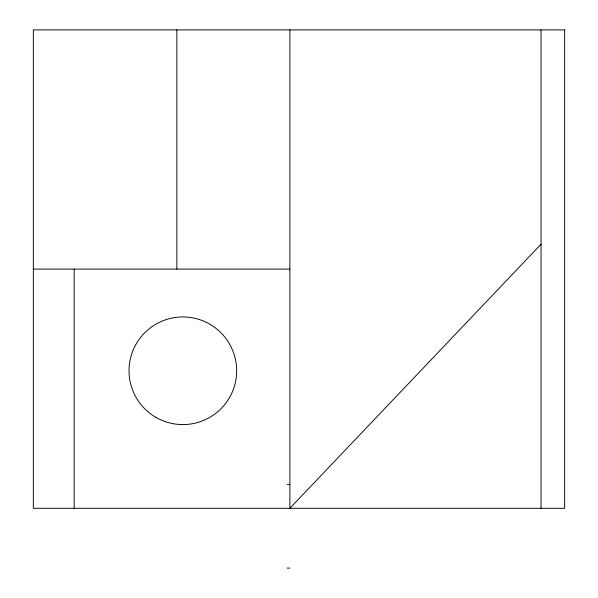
<?xml version="1.0" encoding="UTF-8"?>
<svg xmlns="http://www.w3.org/2000/svg" width="598" height="598" viewBox="0 0 598 598"><rect width="100%" height="100%" fill="white"/><g stroke="black" fill="none" stroke-linecap="round" stroke-linejoin="round"><path stroke-width="0.9" d="M541.04 244.216L289.881 508.3L289.881 29.9M33.339 269.1L289.881 269.1M287.19 484.38L289.881 484.38M287.19 568.1L289.881 568.1M541.04 29.9L541.04 508.3M176.859 29.9L176.859 269.1M74.167 269.1L74.167 508.3M564.662 29.9L33.339 29.9L33.339 508.3L564.662 508.3L564.662 29.9M155.929 417.367A53.82 53.82 0 0 0 236.659 370.76A53.82 53.82 0 0 0 155.929 324.153A53.82 53.82 0 0 0 155.929 417.367"/></g></svg>
